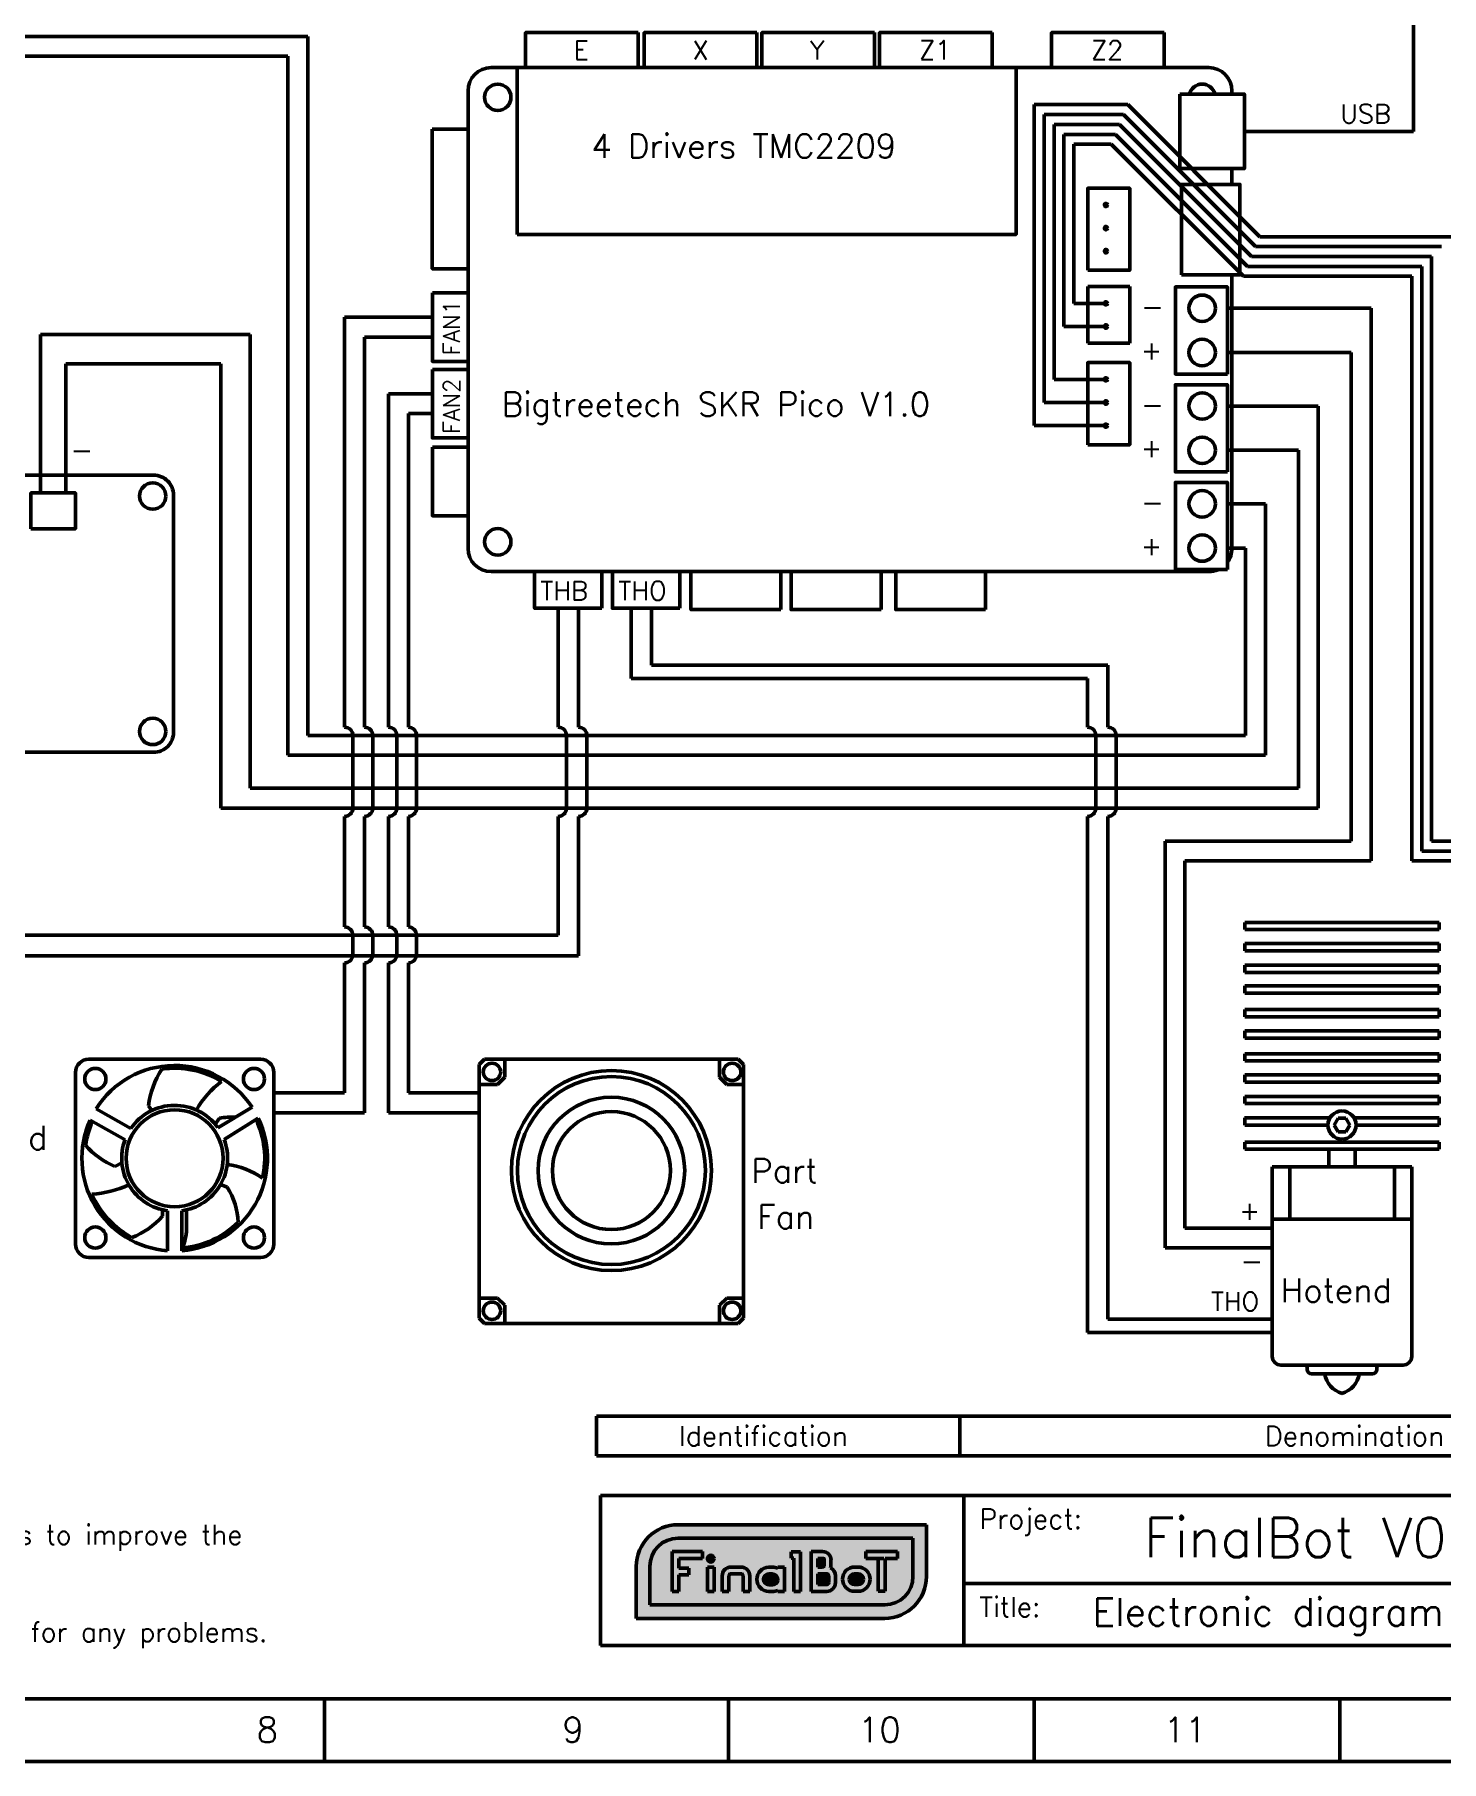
# Model space of a CAD drawing. Extents: x 22036 to 22729, y -7306 to -6812.
# Drawn here: x 22346.9 to 22559.8, y -7306 to -7044.7 of the extents above; entities that cross this region are included whole.
import ezdxf

# ---------------------------------------------------------------- set-up
doc = ezdxf.new("R2010")
doc.units = 0
for name, color, linetype, lineweight in [('Cooler', 7, 'Continuous', 50), ('Hotend', 4, 'Continuous', 50), ('Peças Usinadas', 120, 'Continuous', 50)]:
    doc.layers.add(name, color=color, linetype=linetype, lineweight=lineweight)
doc.layers.add('Cotas', color=90, linetype='Continuous')
doc.styles.get("Standard").update_dxf_attribs({"font": 'romans.shx'})

# ---------------------------------------------------------------- blocks, each defined once
blk = doc.blocks.new('Logo FinalBot')
at = {"layer": 'Peças Usinadas'}
h = blk.add_hatch(color=160, dxfattribs=at)
h.dxf.hatch_style = 1
h.paths.add_polyline_path([(20.07, -3.68), (20.07, 4.02), (-16.79, 4.02, 0.414214), (-22.99, -2.18), (-22.99, -9.88), (13.87, -9.88, 0.414214), (20.07, -3.68)])
h.paths.add_polyline_path([(-16.79, 2.02), (18.07, 2.02), (18.07, -3.68, -0.414214), (13.87, -7.88), (-20.99, -7.88), (-20.99, -2.18, -0.414214), (-16.79, 2.02)], flags=16)
h.paths.add_polyline_path([(-17.68, 0.02), (-13.16, 0.02), (-13.16, -0.98), (-16.68, -0.98), (-16.68, -2.43), (-15.18, -2.43), (-15.18, -3.43), (-16.68, -3.43), (-16.68, -5.88), (-17.68, -5.88), (-17.68, 0.02)], flags=0)
h.paths.add_polyline_path([(0, 0), (1.39, 0), (1.39, -5.9), (0.39, -5.9), (0.39, -0.93), (0, -0.93), (0, 0)], flags=0)
h.paths.add_polyline_path([(-11.45, -1.02, -1), (-12.45, -1.02, -1), (-11.45, -1.02)], flags=0)
h.paths.add_polyline_path([(2.96, 0.02), (4.68, 0.02, -0.004522), (4.7, 0.02, -0.411567), (5.9, -1.2), (5.9, -1.97, -0.084636), (5.83, -2.4, -0.287129), (6.56, -3.57), (6.56, -4.58, -0.414214), (5.26, -5.88), (2.96, -5.88), (2.96, 0.02)], flags=0)
h.paths.add_polyline_path([(-12.45, -2.27), (-11.45, -2.27), (-11.45, -5.88), (-12.45, -5.88), (-12.45, -2.27)], flags=0)
h.paths.add_polyline_path([(-10.25, -3.57, -0.414214), (-8.95, -2.27), (-7.45, -2.27, -0.414213), (-6.15, -3.57), (-6.15, -5.88), (-7.15, -5.88), (-7.15, -3.57, 0.414214), (-7.45, -3.27), (-8.95, -3.27, 0.414214), (-9.25, -3.57), (-9.25, -5.88), (-10.25, -5.88), (-10.25, -3.57)], flags=0)
h.paths.add_polyline_path([(-5.11, -4.09, -0.414214), (-3.31, -2.29), (-2.81, -2.29, -0.11565), (-2.01, -2.48), (-2.01, -2.29), (-1.01, -2.29), (-1.01, -5.9), (-2.01, -5.9), (-2.01, -5.71, -0.114336), (-2.8, -5.9), (-3.3, -5.9, -0.411757), (-5.11, -4.09)], flags=0)
h.paths.add_polyline_path([(-4.11, -4.09, -0.414214), (-3.31, -3.29), (-2.81, -3.29, -0.414213), (-2.01, -4.09), (-2.01, -4.21, -0.37241), (-2.8, -4.9), (-3.3, -4.9, -0.40873), (-4.11, -4.09)], flags=0)
h.paths.add_polyline_path([(3.96, -3.27), (5.26, -3.27, -0.414214), (5.56, -3.57), (5.56, -4.58, -0.414214), (5.26, -4.88), (3.96, -4.88), (3.96, -3.27)], flags=0)
h.paths.add_polyline_path([(7.6, -4.07, -0.414214), (9.4, -2.27), (9.92, -2.27, -0.414214), (11.72, -4.07, -0.411757), (9.91, -5.87), (9.41, -5.87, -0.411757), (7.6, -4.07)], flags=0)
h.paths.add_polyline_path([(8.6, -4.07, -0.414214), (9.4, -3.27), (9.92, -3.27, -0.414214), (10.72, -4.07, -0.40873), (9.91, -4.87), (9.41, -4.87, -0.40873), (8.6, -4.07)], flags=0)
h.paths.add_polyline_path([(3.96, -0.98), (4.68, -0.98, -0.007603), (4.69, -0.98, -0.003081), (4.69, -0.98, -0.407969), (4.9, -1.2), (4.9, -1.97, -0.414214), (4.6, -2.27), (3.96, -2.27), (3.96, -0.98)], flags=0)
h = blk.add_hatch(color=7, dxfattribs=at)
h.dxf.hatch_style = 1
h.paths.add_polyline_path([(18.07, 2.02), (-16.79, 2.02, 0.414214), (-20.99, -2.18), (-20.99, -7.88), (13.87, -7.88, 0.414214), (18.07, -3.68), (18.07, 2.02)])
h.paths.add_polyline_path([(-17.68, 0.02), (-13.16, 0.02), (-13.16, -0.98), (-16.68, -0.98), (-16.68, -2.43), (-15.18, -2.43), (-15.18, -3.43), (-16.68, -3.43), (-16.68, -5.88), (-17.68, -5.88), (-17.68, 0.02)], flags=16)
h.paths.add_polyline_path([(-12.45, -2.27), (-11.45, -2.27), (-11.45, -5.88), (-12.45, -5.88), (-12.45, -2.27)], flags=16)
h.paths.add_polyline_path([(-8.95, -2.27), (-7.45, -2.27, -0.414213), (-6.15, -3.57), (-6.15, -5.88), (-7.15, -5.88), (-7.15, -3.57, 0.414214), (-7.45, -3.27), (-8.95, -3.27, 0.414214), (-9.25, -3.57), (-9.25, -5.88), (-10.25, -5.88), (-10.25, -3.57, -0.414214), (-8.95, -2.27)], flags=16)
h.paths.add_polyline_path([(-3.31, -2.29), (-2.81, -2.29, -0.11565), (-2.01, -2.48), (-2.01, -2.29), (-1.01, -2.29), (-1.01, -5.9), (-2.01, -5.9), (-2.01, -5.71, -0.114336), (-2.8, -5.9), (-3.3, -5.9, -0.411757), (-5.11, -4.09, -0.414214), (-3.31, -2.29)], flags=16)
h.paths.add_polyline_path([(-3.31, -3.29), (-2.81, -3.29, -0.414213), (-2.01, -4.09), (-2.01, -4.21, -0.37241), (-2.8, -4.9), (-3.3, -4.9, -0.40873), (-4.11, -4.09, -0.414214), (-3.31, -3.29)], flags=0)
h.paths.add_polyline_path([(0.39, -0.93), (0, -0.93), (0, 0), (1.39, 0), (1.39, -5.9), (0.39, -5.9), (0.39, -0.93)], flags=16)
h.paths.add_polyline_path([(2.96, 0.02), (4.68, 0.02, -0.004522), (4.7, 0.02, -0.411567), (5.9, -1.2), (5.9, -1.97, -0.084636), (5.83, -2.4, -0.287129), (6.56, -3.57), (6.56, -4.58, -0.414214), (5.26, -5.88), (2.96, -5.88), (2.96, 0.02)], flags=16)
h.paths.add_polyline_path([(3.96, -3.27), (5.26, -3.27, -0.414214), (5.56, -3.57), (5.56, -4.58, -0.414214), (5.26, -4.88), (3.96, -4.88), (3.96, -3.27)], flags=0)
h.paths.add_polyline_path([(9.4, -2.27), (9.92, -2.27, -0.414214), (11.72, -4.07, -0.411757), (9.91, -5.87), (9.41, -5.87, -0.411757), (7.6, -4.07, -0.414214), (9.4, -2.27)], flags=16)
h.paths.add_polyline_path([(9.4, -3.27), (9.92, -3.27, -0.414214), (10.72, -4.07, -0.40873), (9.91, -4.87), (9.41, -4.87, -0.40873), (8.6, -4.07, -0.414214), (9.4, -3.27)], flags=0)
h.paths.add_polyline_path([(12.92, -0.98), (11.87, -0.98), (11.07, -0.98), (11.07, 0.02), (15.77, 0.02), (15.77, -0.98), (13.92, -0.98), (13.92, -5.87), (12.92, -5.87), (12.92, -0.98)], flags=16)
h.paths.add_polyline_path([(-11.45, -1.02, -1), (-12.45, -1.02, -1), (-11.45, -1.02)], flags=16)
h.paths.add_polyline_path([(3.96, -0.98), (4.68, -0.98, -0.007603), (4.69, -0.98, -0.003081), (4.69, -0.98, -0.407969), (4.9, -1.2), (4.9, -1.97, -0.414214), (4.6, -2.27), (3.96, -2.27), (3.96, -0.98)], flags=0)
h = blk.add_hatch(color=160, dxfattribs=at)
h.dxf.hatch_style = 1
h.paths.add_polyline_path([(-15.18, -2.43), (-16.68, -2.43), (-16.68, -0.98), (-13.16, -0.98), (-13.16, 0.02), (-17.68, 0.02), (-17.68, -5.88), (-16.68, -5.88), (-16.68, -3.43), (-15.18, -3.43), (-15.18, -2.43)])
h = blk.add_hatch(color=160, dxfattribs=at)
h.dxf.hatch_style = 1
h.paths.add_polyline_path([(1.39, 0), (0, 0), (0, -0.93), (0.39, -0.93), (0.39, -5.9), (1.39, -5.9), (1.39, 0)])
h = blk.add_hatch(color=160, dxfattribs=at)
h.dxf.hatch_style = 1
h.paths.add_polyline_path([(6.56, -4.58), (6.56, -3.57, 0.287129), (5.83, -2.4, 0.084636), (5.9, -1.97), (5.9, -1.2, 0.411567), (4.7, 0.02), (4.68, 0.02), (2.96, 0.02), (2.96, -5.88), (5.26, -5.88, 0.414213), (6.56, -4.58)])
h.paths.add_polyline_path([(3.96, -0.98), (4.68, -0.98, -0.007603), (4.69, -0.98, -0.003081), (4.69, -0.98, -0.407969), (4.9, -1.2), (4.9, -1.97, -0.414214), (4.6, -2.27), (3.96, -2.27), (3.96, -0.98)], flags=16)
h.paths.add_polyline_path([(3.96, -3.27), (5.26, -3.27, -0.414214), (5.56, -3.57), (5.56, -4.58, -0.414214), (5.26, -4.88), (3.96, -4.88), (3.96, -3.27)], flags=16)
h = blk.add_hatch(color=160, dxfattribs=at)
h.dxf.hatch_style = 1
h.paths.add_polyline_path([(15.77, 0.02), (11.07, 0.02), (11.07, -0.98), (12.92, -0.98), (12.92, -5.87), (13.92, -5.87), (13.92, -0.98), (15.77, -0.98), (15.77, 0.02)])
h = blk.add_hatch(color=160, dxfattribs=at)
h.dxf.hatch_style = 1
h.paths.add_polyline_path([(-11.45, -1.02, 1), (-12.45, -1.02, 1), (-11.45, -1.02)])
h = blk.add_hatch(color=160, dxfattribs=at)
h.dxf.hatch_style = 1
h.paths.add_polyline_path([(-11.45, -2.27), (-12.45, -2.27), (-12.45, -5.88), (-11.45, -5.88), (-11.45, -2.27)])
h = blk.add_hatch(color=160, dxfattribs=at)
h.dxf.hatch_style = 1
h.paths.add_polyline_path([(-7.45, -2.27), (-8.95, -2.27, 0.414214), (-10.25, -3.57), (-10.25, -5.88), (-9.25, -5.88), (-9.25, -3.57, -0.414214), (-8.95, -3.27), (-7.45, -3.27, -0.414213), (-7.15, -3.57), (-7.15, -5.88), (-6.15, -5.88), (-6.15, -3.57, 0.414214), (-7.45, -2.27)])
h = blk.add_hatch(color=160, dxfattribs=at)
h.dxf.hatch_style = 1
h.paths.add_polyline_path([(-1.01, -2.29), (-2.01, -2.29), (-2.01, -2.48, 0.11565), (-2.81, -2.29), (-3.31, -2.29, 0.414214), (-5.11, -4.09, 0.411757), (-3.3, -5.9), (-2.8, -5.9, 0.114336), (-2.01, -5.71), (-2.01, -5.9), (-1.01, -5.9), (-1.01, -2.29)])
h.paths.add_polyline_path([(-4.11, -4.09, -0.414214), (-3.31, -3.29), (-2.81, -3.29, -0.414214), (-2.01, -4.09), (-2.01, -4.21, -0.37241), (-2.8, -4.9), (-3.3, -4.9, -0.40873), (-4.11, -4.09)], flags=16)
h = blk.add_hatch(color=7, dxfattribs=at)
h.dxf.hatch_style = 1
h.paths.add_polyline_path([(4.9, -1.2, 0.407969), (4.69, -0.98), (4.68, -0.98), (3.96, -0.98), (3.96, -2.27), (4.6, -2.27, 0.414214), (4.9, -1.97), (4.9, -1.2)])
h = blk.add_hatch(color=160, dxfattribs=at)
h.dxf.hatch_style = 1
h.paths.add_polyline_path([(11.72, -4.07, 0.414214), (9.92, -2.27), (9.4, -2.27, 0.414214), (7.6, -4.07, 0.411757), (9.41, -5.87), (9.91, -5.87, 0.411757), (11.72, -4.07)])
h.paths.add_polyline_path([(8.6, -4.07, -0.414214), (9.4, -3.27), (9.92, -3.27, -0.414214), (10.72, -4.07, -0.40873), (9.91, -4.87), (9.41, -4.87, -0.40873), (8.6, -4.07)], flags=16)
h = blk.add_hatch(color=7, dxfattribs=at)
h.dxf.hatch_style = 1
h.paths.add_polyline_path([(-2.81, -3.29), (-3.31, -3.29, 0.414214), (-4.11, -4.09, 0.40873), (-3.3, -4.9), (-2.8, -4.9, 0.372409), (-2.01, -4.21), (-2.01, -4.09, 0.414214), (-2.81, -3.29)])
h = blk.add_hatch(color=7, dxfattribs=at)
h.dxf.hatch_style = 1
h.paths.add_polyline_path([(5.56, -3.57, 0.414214), (5.26, -3.27), (3.96, -3.27), (3.96, -4.88), (5.26, -4.88, 0.414214), (5.56, -4.58), (5.56, -3.57)])
h = blk.add_hatch(color=7, dxfattribs=at)
h.dxf.hatch_style = 1
h.paths.add_polyline_path([(9.92, -3.27), (9.4, -3.27, 0.414214), (8.6, -4.07, 0.40873), (9.41, -4.87), (9.91, -4.87, 0.40873), (10.72, -4.07, 0.414214), (9.92, -3.27)])
at = {"layer": 'Peças Usinadas', "color": 160}
for p, q in [((20.07, 4.02), (-16.79, 4.02)), ((20.07, -3.68), (20.07, 4.02)), ((-17.68, 0.02), (-13.16, 0.02)), ((-17.68, -5.88), (-17.68, 0.02)), ((18.07, 2.02), (-16.79, 2.02)), ((-13.16, -0.98), (-13.16, 0.02)), ((0, 0), (1.39, 0)), ((0, 0), (0, -0.93)), ((1.39, -5.9), (1.39, 0)), ((4.7, 0.02), (2.96, 0.02)), ((2.96, -5.88), (2.96, 0.02)), ((11.07, 0.02), (15.77, 0.02)), ((11.07, -0.98), (11.07, 0.02)), ((11.07, 0.02), (15.77, 0.02)), ((11.07, -0.98), (11.07, 0.02)), ((15.77, -0.98), (15.77, 0.02)), ((15.77, 0.02), (15.77, -0.98)), ((18.07, -3.68), (18.07, 2.02)), ((-22.99, -2.18), (-22.99, -9.88)), ((-20.99, -2.18), (-20.99, -7.88)), ((-16.68, -2.43), (-16.68, -0.98)), ((-16.68, -0.98), (-13.16, -0.98)), ((-16.68, -2.43), (-15.18, -2.43)), ((-15.18, -3.43), (-15.18, -2.43)), ((-12.45, -2.27), (-11.45, -2.27)), ((-12.45, -5.88), (-12.45, -2.27)), ((-11.45, -5.88), (-11.45, -2.27)), ((-8.95, -2.27), (-7.45, -2.27)), ((-3.31, -2.29), (-2.81, -2.29)), ((-2.01, -2.48), (-2.01, -2.29)), ((-1.01, -2.29), (-2.01, -2.29)), ((-1.01, -5.9), (-1.01, -2.29)), ((0.39, -0.93), (0, -0.93)), ((0.39, -5.9), (0.39, -0.93)), ((4.7, -0.98), (3.96, -0.98)), ((3.96, -2.27), (3.96, -0.98)), ((3.96, -2.27), (4.6, -2.27)), ((4.9, -1.2), (4.9, -1.97)), ((5.9, -1.2), (5.9, -1.97)), ((9.4, -2.27), (9.92, -2.27)), ((12.92, -0.98), (11.07, -0.98)), ((11.87, -0.98), (13.72, -0.98)), ((12.92, -5.87), (12.92, -0.98)), ((12.92, -5.87), (12.92, -0.98)), ((13.92, -0.98), (15.77, -0.98)), ((13.92, -5.87), (13.92, -0.98)), ((13.92, -0.98), (13.92, -5.87)), ((15.77, -0.98), (13.92, -0.98)), ((-16.68, -3.43), (-15.18, -3.43)), ((-16.68, -5.88), (-16.68, -3.43)), ((-10.25, -5.88), (-10.25, -3.57)), ((-9.25, -5.88), (-9.25, -3.57)), ((-8.95, -3.27), (-7.45, -3.27)), ((-7.15, -5.88), (-7.15, -3.57)), ((-6.15, -5.88), (-6.15, -3.57)), ((-3.31, -3.29), (-2.81, -3.29)), ((-3.3, -4.9), (-2.8, -4.9)), ((-2.01, -4.21), (-2.01, -4.09)), ((3.96, -4.88), (3.96, -3.27)), ((3.96, -3.27), (5.26, -3.27)), ((3.96, -4.88), (5.26, -4.88)), ((5.56, -4.58), (5.56, -3.57)), ((6.56, -4.58), (6.56, -3.57)), ((9.4, -3.27), (9.92, -3.27)), ((9.41, -4.87), (9.91, -4.87)), ((-17.68, -5.88), (-16.68, -5.88)), ((-12.45, -5.88), (-11.45, -5.88)), ((-10.25, -5.88), (-9.25, -5.88)), ((-7.15, -5.88), (-6.15, -5.88)), ((-3.3, -5.9), (-2.8, -5.9)), ((-2.01, -5.9), (-2.01, -5.71)), ((-1.01, -5.9), (-2.01, -5.9)), ((0.39, -5.9), (1.39, -5.9)), ((2.96, -5.88), (5.26, -5.88)), ((9.41, -5.87), (9.91, -5.87)), ((12.92, -5.87), (13.92, -5.87)), ((13.92, -5.87), (12.92, -5.87)), ((-22.99, -9.88), (13.87, -9.88)), ((-20.99, -7.88), (13.87, -7.88))]:
    blk.add_line(p, q, dxfattribs=at)
blk.add_circle((-11.95, -1.02), 0.5, dxfattribs=at)
for centre, radius, start, end in [((-16.79, -2.18), 6.2, 90, 180), ((-16.79, -2.18), 4.2, 90, 180), ((4.69, -1.2), 1.22, 0, 91.2243), ((-8.95, -3.57), 1.3, 90, 180), ((-7.45, -3.57), 1.3, 360, 90), ((-3.31, -4.09), 1.8, 90, 180), ((-2.81, -4.09), 1.8, 63.6122, 90), ((4.6, -1.97), 0.3, 270, 360), ((4.69, -1.2), 0.218, 360, 91.2243), ((4.69, -1.2), 0.218, 360, 89.4819), ((4.6, -1.97), 1.3, 340.6489, 360), ((5.26, -3.57), 1.3, 360, 64.0812), ((5.26, -3.57), 1.3, 360, 64.0812), ((9.4, -4.07), 1.8, 90, 180), ((9.92, -4.07), 1.8, 0, 90), ((-8.95, -3.57), 0.299, 90, 180), ((-7.45, -3.57), 0.299, 0, 90), ((-3.3, -4.08), 1.81, 180.2938, 269.8127), ((-3.31, -4.09), 0.8, 90, 180), ((-3.3, -4.08), 0.814, 180.6566, 269.5819), ((-2.81, -4.09), 0.8, 0, 90), ((-2.8, -4.1), 0.8, 270, 351.7033), ((5.26, -3.57), 0.3, 0, 90), ((5.26, -4.58), 1.3, 270, 360), ((5.26, -4.58), 0.3, 270, 360), ((9.42, -4.06), 1.81, 180.2938, 269.8127), ((9.4, -4.07), 0.8, 90, 180), ((9.42, -4.06), 0.814, 180.6566, 269.5819), ((9.91, -4.06), 0.814, 270.4181, 359.3434), ((9.91, -4.06), 1.81, 270.1873, 359.7062), ((9.92, -4.07), 0.8, 0, 90), ((13.87, -3.68), 6.2, 270, 360), ((13.87, -3.68), 4.2, 270, 360), ((-2.8, -4.1), 1.8, 270, 296.0907)]:
    blk.add_arc(centre, radius, start, end, dxfattribs=at)

msp = doc.modelspace()

# ---------------------------------------------------------------- linework, layer by layer
at = {"layer": 'Cooler'}
for p, q in [((22355.11, -7199.73), (22381.11, -7199.73)), ((22414.21, -7200.53), (22415.01, -7199.73)), ((22415.01, -7199.73), (22453.41, -7199.73)), ((22418.06, -7202.48), (22418.06, -7199.73)), ((22450.55, -7202.48), (22450.55, -7199.73)), ((22453.41, -7199.73), (22454.21, -7200.53)), ((22353.11, -7227.73), (22353.11, -7201.73)), ((22383.11, -7227.73), (22383.11, -7201.73)), ((22414.21, -7200.53), (22414.21, -7238.93)), ((22416.96, -7203.58), (22418.06, -7202.48)), ((22451.65, -7203.58), (22450.55, -7202.48)), ((22454.21, -7200.53), (22454.21, -7238.93)), ((22414.21, -7203.58), (22416.96, -7203.58)), ((22454.4, -7203.58), (22451.65, -7203.58)), ((22361.49, -7210.23), (22356.24, -7207.23)), ((22364.64, -7207.52), (22364.14, -7206.8)), ((22374.64, -7210.1), (22379.82, -7206.99)), ((22360.61, -7211.92), (22355.31, -7208.96)), ((22374.88, -7208.65), (22374.24, -7209.59)), ((22375.59, -7211.87), (22380.76, -7208.65)), ((22360.13, -7215.43), (22359.08, -7215.95)), ((22375.06, -7218.72), (22376.07, -7219.12)), ((22366.27, -7222.53), (22366.27, -7223.51)), ((22367.04, -7222.67), (22367.04, -7228.74)), ((22367.04, -7222.67), (22367.04, -7228.74)), ((22367.04, -7222.67), (22367.04, -7228.74)), ((22367.04, -7222.67), (22367.04, -7228.74)), ((22369.18, -7222.67), (22369.18, -7228.74)), ((22369.18, -7222.67), (22369.18, -7228.74)), ((22369.18, -7222.67), (22369.18, -7228.74)), ((22369.18, -7222.67), (22369.18, -7228.74)), ((22369.92, -7222.53), (22369.92, -7225.5)), ((22355.11, -7229.73), (22381.11, -7229.73)), ((22414.21, -7235.88), (22416.96, -7235.88)), ((22416.96, -7235.88), (22418.06, -7236.98)), ((22451.65, -7235.88), (22450.55, -7236.98)), ((22454.4, -7235.88), (22451.65, -7235.88)), ((22415.01, -7239.73), (22414.21, -7238.93)), ((22418.06, -7236.98), (22418.06, -7239.73)), ((22450.55, -7236.98), (22450.55, -7239.73)), ((22453.41, -7239.73), (22454.21, -7238.93)), ((22415.01, -7239.73), (22453.41, -7239.73))]:
    msp.add_line(p, q, dxfattribs=at)
for centre, radius in [((22356.11, -7202.73), 1.6), ((22380.11, -7202.73), 1.6), ((22416.13, -7201.66), 1.32), ((22434.21, -7216.59), 15.13), ((22434.21, -7216.59), 14.22), ((22452.48, -7201.66), 1.32), ((22368.11, -7214.73), 7.34), ((22434.21, -7216.59), 11.09), ((22434.21, -7216.59), 8.93), ((22356.11, -7226.73), 1.6), ((22380.11, -7226.73), 1.6), ((22416.13, -7237.81), 1.32), ((22452.48, -7237.81), 1.32)]:
    msp.add_circle(centre, radius, dxfattribs=at)
for centre, radius, start, end in [((22355.11, -7201.73), 2, 90, 180), ((22381.11, -7201.73), 2, 360, 90), ((22368.11, -7214.73), 14.04, 33.4694, 147.7128), ((22377.12, -7208.4), 13.08, 146.8337, 172.9673), ((22368.11, -7214.73), 13.63, 58.5547, 98.1866), ((22383.09, -7213.84), 13.31, 126.2578, 151.2644), ((22368.11, -7214.73), 8.01, 35.4063, 145.788), ((22368.11, -7214.73), 14.04, 155.7293, 265.6428), ((22368.11, -7214.73), 13.63, 155.877, 171.6284), ((22368.11, -7214.73), 14.04, 274.3572, 25.6945), ((22376.94, -7221.46), 12.97, 88.3053, 99.1167), ((22368.11, -7214.73), 13.63, 347.2717, 25.5047), ((22363.58, -7205), 11.84, 220.8799, 247.6848), ((22368.11, -7214.73), 8.01, 159.405, 262.3446), ((22368.11, -7214.73), 8.01, 277.6554, 20.9624), ((22374.37, -7227.86), 12.33, 55.1945, 82.0808), ((22354.5, -7204.06), 16.13, 273.9172, 294.4436), ((22368.11, -7214.73), 13.63, 203.4119, 241.7385), ((22367.37, -7224.72), 10.34, 1.6986, 32.7461), ((22356.91, -7215.05), 12.61, 292.0904, 317.8599), ((22368.11, -7214.73), 13.63, 275.1461, 314.7569), ((22358.12, -7224.48), 11.85, 341.1427, 355.028), ((22355.11, -7227.73), 2, 180, 270), ((22381.11, -7227.73), 2, 270, 360)]:
    msp.add_arc(centre, radius, start, end, dxfattribs=at)
at = {"layer": 'Cotas'}
for p, q in [((22514.89, -7086.04), (22517.31, -7086.04)), ((22514.89, -7100.84), (22517.31, -7100.84)), ((22355.3, -7107.75), (22352.88, -7107.75)), ((22514.89, -7115.64), (22517.31, -7115.64)), ((22529.93, -7230.45), (22532.35, -7230.45))]:
    msp.add_line(p, q, dxfattribs=at)
at = {"layer": 'Hotend'}
for p, q in [((22544.77, -7179.04), (22530.05, -7179.04)), ((22530.05, -7180.13), (22530.05, -7179.04)), ((22544.77, -7179.04), (22559.49, -7179.04)), ((22559.49, -7180.13), (22559.49, -7179.04)), ((22544.77, -7180.13), (22530.05, -7180.13)), ((22544.77, -7180.13), (22559.49, -7180.13)), ((22544.77, -7182.25), (22530.05, -7182.25)), ((22530.05, -7183.33), (22530.05, -7182.25)), ((22544.77, -7183.33), (22530.05, -7183.33)), ((22544.77, -7182.25), (22559.49, -7182.25)), ((22544.77, -7183.33), (22559.49, -7183.33)), ((22559.49, -7183.33), (22559.49, -7182.25)), ((22544.77, -7185.51), (22530.05, -7185.51)), ((22530.05, -7186.6), (22530.05, -7185.51)), ((22544.77, -7186.6), (22530.05, -7186.6)), ((22544.77, -7185.51), (22559.49, -7185.51)), ((22544.77, -7186.6), (22559.49, -7186.6)), ((22559.49, -7186.6), (22559.49, -7185.51)), ((22544.77, -7188.64), (22530.05, -7188.64)), ((22530.05, -7189.73), (22530.05, -7188.64)), ((22544.77, -7188.64), (22559.49, -7188.64)), ((22559.49, -7189.73), (22559.49, -7188.64)), ((22544.77, -7189.73), (22530.05, -7189.73)), ((22544.77, -7189.73), (22559.49, -7189.73)), ((22544.77, -7192.22), (22530.05, -7192.22)), ((22530.05, -7193.3), (22530.05, -7192.22)), ((22544.77, -7193.3), (22530.05, -7193.3)), ((22544.77, -7192.22), (22559.49, -7192.22)), ((22544.77, -7193.3), (22559.49, -7193.3)), ((22559.49, -7193.3), (22559.49, -7192.22)), ((22544.77, -7195.45), (22530.05, -7195.45)), ((22530.05, -7196.53), (22530.05, -7195.45)), ((22544.77, -7196.53), (22530.05, -7196.53)), ((22544.77, -7195.45), (22559.49, -7195.45)), ((22544.77, -7196.53), (22559.49, -7196.53)), ((22559.49, -7196.53), (22559.49, -7195.45)), ((22544.77, -7198.9), (22530.05, -7198.9)), ((22530.05, -7199.99), (22530.05, -7198.9)), ((22544.77, -7199.99), (22530.05, -7199.99)), ((22544.77, -7198.9), (22559.49, -7198.9)), ((22544.77, -7199.99), (22559.49, -7199.99)), ((22559.49, -7199.99), (22559.49, -7198.9)), ((22544.77, -7202.12), (22530.05, -7202.12)), ((22530.05, -7203.21), (22530.05, -7202.12)), ((22544.77, -7202.12), (22559.49, -7202.12)), ((22559.49, -7203.21), (22559.49, -7202.12)), ((22544.77, -7203.21), (22530.05, -7203.21)), ((22544.77, -7203.21), (22559.49, -7203.21)), ((22544.77, -7205.37), (22530.05, -7205.37)), ((22530.05, -7206.46), (22530.05, -7205.37)), ((22544.77, -7206.46), (22530.05, -7206.46)), ((22544.77, -7205.37), (22559.49, -7205.37)), ((22544.77, -7206.46), (22559.49, -7206.46)), ((22559.49, -7206.46), (22559.49, -7205.37)), ((22542.94, -7208.62), (22530.03, -7208.62)), ((22530.05, -7209.7), (22530.05, -7208.62)), ((22542.64, -7209.7), (22530.05, -7209.7)), ((22544.17, -7208.66), (22543.57, -7209.7)), ((22544.17, -7210.74), (22543.57, -7209.7)), ((22545.37, -7208.66), (22545.97, -7209.7)), ((22545.37, -7210.74), (22545.97, -7209.7)), ((22546.61, -7208.62), (22559.49, -7208.62)), ((22546.9, -7209.7), (22559.49, -7209.7)), ((22559.49, -7209.7), (22559.49, -7208.62)), ((22544.77, -7212.28), (22530.05, -7212.28)), ((22530.05, -7213.36), (22530.05, -7212.28)), ((22544.77, -7212.28), (22559.49, -7212.28)), ((22559.49, -7213.36), (22559.49, -7212.28)), ((22559.49, -7213.36), (22530.05, -7213.36)), ((22542.79, -7216), (22542.79, -7213.36)), ((22546.75, -7216), (22546.75, -7213.36)), ((22534.21, -7216), (22555.33, -7216)), ((22534.21, -7244.71), (22534.21, -7216)), ((22536.85, -7223.92), (22536.85, -7216)), ((22552.69, -7223.92), (22552.69, -7216)), ((22555.33, -7244.71), (22555.33, -7216)), ((22534.21, -7223.92), (22555.33, -7223.92)), ((22544.77, -7246.03), (22535.53, -7246.03)), ((22539.49, -7246.69), (22539.49, -7246.36)), ((22554.01, -7246.03), (22544.77, -7246.03)), ((22550.05, -7246.69), (22550.05, -7246.36)), ((22549.39, -7247.35), (22540.15, -7247.35))]:
    msp.add_line(p, q, dxfattribs=at)
at = {"layer": 'Hotend', "ltscale": 0.1}
for p, q in [((22545.37, -7208.66), (22544.17, -7208.66)), ((22545.37, -7210.74), (22544.17, -7210.74))]:
    msp.add_line(p, q, dxfattribs=at)
at = {"layer": 'Hotend'}
for centre, radius, start, end in [((22544.77, -7209.7), 2.13, 90, 270), ((22544.77, -7209.7), 2.13, 270, 90), ((22535.53, -7244.71), 1.32, 180, 270), ((22539.16, -7246.36), 0.33, 0, 90), ((22540.15, -7246.69), 0.66, 180, 270), ((22549.39, -7246.69), 0.66, 270, 360), ((22550.38, -7246.36), 0.33, 90, 180), ((22554.01, -7244.71), 1.32, 270, 360), ((22545.88, -7246.68), 3.8, 190.1114, 253.0677), ((22543.66, -7246.68), 3.8, 286.9323, 349.8886)]:
    msp.add_arc(centre, radius, start, end, dxfattribs=at)
at = {"layer": 'Peças Usinadas', "color": 8}
for p, q in [((22555.57, -7059.32), (22555.57, -7041.27)), ((22385.26, -7047.96), (22312.47, -7047.96)), ((22385.26, -7153.74), (22385.26, -7047.96)), ((22502.69, -7088.86), (22502.69, -7059.78)), ((22502.69, -7059.78), (22510.48, -7059.78)), ((22510.48, -7059.78), (22530.46, -7079.76)), ((22530, -7059.32), (22555.57, -7059.32)), ((22530.46, -7079.76), (22556.83, -7079.76)), ((22556.83, -7168.24), (22556.83, -7079.76)), ((22407.12, -7087.45), (22393.84, -7087.45)), ((22393.84, -7149.49), (22393.84, -7087.45)), ((22527.42, -7086.09), (22549.18, -7086.09)), ((22549.18, -7086.09), (22549.18, -7169.74)), ((22509.05, -7088.86), (22502.69, -7088.86)), ((22351.65, -7114.04), (22351.65, -7094.49)), ((22351.65, -7094.49), (22375.12, -7094.49)), ((22375.12, -7161.74), (22375.12, -7094.49)), ((22407.12, -7099.04), (22400.48, -7099.04)), ((22400.48, -7149.49), (22400.48, -7099.04)), ((22527.42, -7100.89), (22541.18, -7100.89)), ((22541.18, -7100.89), (22541.18, -7161.74)), ((22527.42, -7115.69), (22533.18, -7115.69)), ((22533.18, -7115.69), (22533.18, -7153.74)), ((22395.09, -7161.74), (22395.09, -7150.74)), ((22401.73, -7161.74), (22401.73, -7150.74)), ((22533.18, -7153.74), (22385.26, -7153.74)), ((22541.18, -7161.74), (22375.12, -7161.74)), ((22393.84, -7179.73), (22393.84, -7162.99)), ((22400.48, -7179.73), (22400.48, -7162.99)), ((22556.83, -7168.24), (22578.74, -7168.24)), ((22549.18, -7169.74), (22521, -7169.74)), ((22521, -7169.74), (22521, -7225.3)), ((22395.09, -7184.07), (22395.09, -7180.98)), ((22401.73, -7184.07), (22401.73, -7180.98)), ((22393.84, -7204.84), (22393.84, -7185.17)), ((22400.48, -7207.84), (22400.48, -7185.17)), ((22393.84, -7204.84), (22383.11, -7204.84)), ((22400.48, -7207.84), (22414.21, -7207.84)), ((22534.21, -7225.3), (22521, -7225.3))]:
    msp.add_line(p, q, dxfattribs=at)
at = {"layer": 'Peças Usinadas', "color": 1}
for p, q in [((22388.26, -7044.96), (22315.47, -7044.96)), ((22388.26, -7150.74), (22388.26, -7044.96)), ((22499.69, -7100.36), (22499.69, -7056.78)), ((22499.69, -7056.78), (22511.72, -7056.78)), ((22511.72, -7056.78), (22531.7, -7076.76)), ((22531.7, -7076.76), (22559.83, -7076.76)), ((22347.79, -7114.04), (22347.79, -7090.06)), ((22347.79, -7090.06), (22379.55, -7090.06)), ((22379.55, -7158.74), (22379.55, -7090.06)), ((22407.12, -7090.45), (22396.84, -7090.45)), ((22396.84, -7149.49), (22396.84, -7090.45)), ((22527.42, -7092.79), (22546.18, -7092.79)), ((22546.18, -7092.79), (22546.18, -7166.74)), ((22509.05, -7100.36), (22499.69, -7100.36)), ((22407.12, -7102.04), (22403.48, -7102.04)), ((22403.48, -7149.49), (22403.48, -7102.04)), ((22527.42, -7107.59), (22538.18, -7107.59)), ((22538.18, -7107.59), (22538.18, -7158.74)), ((22527.42, -7122.39), (22530.18, -7122.39)), ((22530.18, -7122.39), (22530.18, -7150.74)), ((22530.18, -7150.74), (22388.26, -7150.74)), ((22398.09, -7161.74), (22398.09, -7150.74)), ((22404.73, -7161.74), (22404.73, -7150.74)), ((22538.18, -7158.74), (22379.55, -7158.74)), ((22396.84, -7179.73), (22396.84, -7162.99)), ((22403.48, -7179.73), (22403.48, -7162.99)), ((22546.18, -7166.74), (22518, -7166.74)), ((22518, -7166.74), (22518, -7228.3)), ((22398.09, -7184.07), (22398.09, -7180.98)), ((22404.73, -7184.07), (22404.73, -7180.98)), ((22396.84, -7207.84), (22396.84, -7185.17)), ((22403.48, -7204.84), (22403.48, -7185.17)), ((22403.48, -7204.84), (22414.21, -7204.84)), ((22396.84, -7207.84), (22383.11, -7207.84)), ((22534.21, -7228.3), (22518, -7228.3))]:
    msp.add_line(p, q, dxfattribs=at)
at = {"layer": 'Peças Usinadas'}
for p, q in [((22524.61, -7049.67), (22416.01, -7049.67)), ((22412.51, -7053.17), (22412.51, -7122.44)), ((22528.11, -7053.69), (22528.11, -7053.17)), ((22520.25, -7053.69), (22520.25, -7064.95)), ((22528.11, -7067.34), (22528.11, -7064.95)), ((22528.11, -7122.44), (22528.11, -7081.04)), ((22506.29, -7082.82), (22512.65, -7082.82)), ((22506.29, -7091.39), (22506.29, -7082.82)), ((22512.65, -7091.39), (22512.65, -7082.82)), ((22506.29, -7091.39), (22512.65, -7091.39)), ((22506.29, -7094.32), (22512.65, -7094.32)), ((22416.01, -7125.94), (22524.61, -7125.94)), ((22431.97, -7253.76), (22431.97, -7259.76)), ((22711.94, -7253.76), (22431.97, -7253.76)), ((22486.96, -7253.76), (22486.96, -7259.76)), ((22711.94, -7259.76), (22431.97, -7259.76)), ((22432.55, -7265.76), (22711.94, -7265.76)), ((22432.55, -7288.46), (22432.55, -7265.76)), ((22487.55, -7279.09), (22487.55, -7265.76)), ((22575.83, -7279.09), (22487.55, -7279.09)), ((22487.55, -7279.09), (22575.83, -7279.09)), ((22487.55, -7288.46), (22487.55, -7279.09)), ((22711.94, -7288.46), (22432.55, -7288.46)), ((22390.78, -7296.56), (22390.78, -7306.01)), ((22451.92, -7296.56), (22451.92, -7306.01)), ((22498.18, -7296.56), (22498.18, -7306.01)), ((22544.45, -7296.56), (22544.45, -7306.01))]:
    msp.add_line(p, q, dxfattribs=at)
at = {"layer": 'Peças Usinadas', "color": 37}
for p, q in [((22498.19, -7103.86), (22498.19, -7055.28)), ((22498.19, -7055.28), (22512.34, -7055.28)), ((22512.34, -7055.28), (22532.33, -7075.26)), ((22532.33, -7075.26), (22561.33, -7075.26)), ((22509.05, -7103.86), (22498.19, -7103.86))]:
    msp.add_line(p, q, dxfattribs=at)
at = {"layer": 'Peças Usinadas', "color": 52}
for p, q in [((22501.19, -7096.86), (22501.19, -7058.28)), ((22501.19, -7058.28), (22511.1, -7058.28)), ((22511.1, -7058.28), (22531.08, -7078.26)), ((22531.08, -7078.26), (22558.33, -7078.26)), ((22558.33, -7166.74), (22558.33, -7078.26)), ((22509.05, -7096.86), (22501.19, -7096.86)), ((22558.33, -7166.74), (22580.24, -7166.74))]:
    msp.add_line(p, q, dxfattribs=at)
at = {"layer": 'Peças Usinadas', "color": 7}
for p, q in [((22504.19, -7085.36), (22504.19, -7061.28)), ((22504.19, -7061.28), (22509.86, -7061.28)), ((22509.86, -7061.28), (22529.84, -7081.26)), ((22529.84, -7081.26), (22555.33, -7081.26)), ((22555.33, -7169.74), (22555.33, -7081.26)), ((22509.05, -7085.36), (22504.19, -7085.36)), ((22555.33, -7169.74), (22577.24, -7169.74))]:
    msp.add_line(p, q, dxfattribs=at)
at = {"layer": 'Peças Usinadas', "color": 30}
for p, q in [((22426.16, -7131.5), (22426.16, -7149.49)), ((22437.21, -7142.13), (22437.21, -7131.5)), ((22437.21, -7142.13), (22506.26, -7142.13)), ((22506.26, -7149.49), (22506.26, -7142.13)), ((22427.41, -7161.74), (22427.41, -7150.74)), ((22507.51, -7161.74), (22507.51, -7150.74)), ((22426.16, -7162.99), (22426.16, -7180.98)), ((22506.26, -7241.09), (22506.26, -7162.99)), ((22426.16, -7180.98), (22300.45, -7180.98)), ((22506.26, -7241.09), (22534.21, -7241.09))]:
    msp.add_line(p, q, dxfattribs=at)
at = {"layer": 'Peças Usinadas', "color": 3}
for p, q in [((22429.24, -7149.49), (22429.24, -7131.5)), ((22440.29, -7131.5), (22440.29, -7140.09)), ((22440.29, -7140.09), (22509.34, -7140.09)), ((22509.34, -7140.09), (22509.34, -7149.49)), ((22430.49, -7161.74), (22430.49, -7150.74)), ((22510.59, -7161.74), (22510.59, -7150.74)), ((22429.24, -7184.07), (22429.24, -7162.99)), ((22509.34, -7162.99), (22509.34, -7239.06)), ((22429.24, -7184.07), (22297.36, -7184.07)), ((22509.34, -7239.06), (22534.21, -7239.06))]:
    msp.add_line(p, q, dxfattribs=at)
at = {"layer": 'Peças Usinadas', "flags": 128}
for points in [[(22035.58, -7306.01), (22729.49, -7306.01), (22729.49, -6811.91), (22035.58, -6811.91)], [(22045.03, -7296.56), (22720.04, -7296.56), (22720.04, -6821.36), (22045.03, -6821.36)], [(22438.26, -7044.38), (22421.21, -7044.38), (22421.21, -7049.67), (22438.26, -7049.67)], [(22456.23, -7044.38), (22439.18, -7044.38), (22439.18, -7049.67), (22456.23, -7049.67)], [(22474.03, -7044.38), (22456.98, -7044.38), (22456.98, -7049.67), (22474.03, -7049.67)], [(22491.83, -7044.38), (22474.78, -7044.38), (22474.78, -7049.67), (22491.83, -7049.67)], [(22517.88, -7044.38), (22500.82, -7044.38), (22500.82, -7049.67), (22517.88, -7049.67)], [(22419.97, -7074.93), (22495.45, -7074.93), (22495.45, -7049.67), (22419.97, -7049.67)], [(22407.09, -7058.97), (22412.51, -7058.97), (22412.51, -7080.11), (22407.09, -7080.11)], [(22506.29, -7080.35), (22512.65, -7080.35), (22512.65, -7067.92), (22506.29, -7067.92)], [(22520.46, -7081.04), (22529.31, -7081.04), (22529.31, -7067.34), (22520.46, -7067.34)], [(22407.12, -7083.76), (22412.51, -7083.76), (22412.51, -7094.13), (22407.12, -7094.13)], [(22527.42, -7096.05), (22519.56, -7096.05), (22519.56, -7082.86), (22527.42, -7082.86)], [(22407.12, -7095.35), (22412.51, -7095.35), (22412.51, -7105.72), (22407.12, -7105.72)], [(22506.29, -7106.75), (22512.65, -7106.75), (22512.65, -7094.32), (22506.29, -7094.32)], [(22527.42, -7110.85), (22519.56, -7110.85), (22519.56, -7097.66), (22527.42, -7097.66)], [(22407.12, -7107.12), (22412.51, -7107.12), (22412.51, -7117.49), (22407.12, -7117.49)], [(22527.42, -7125.65), (22519.56, -7125.65), (22519.56, -7112.46), (22527.42, -7112.46)], [(22346.36, -7119.46), (22353.09, -7119.46), (22353.09, -7114.04), (22346.36, -7114.04)], [(22432.75, -7131.5), (22422.57, -7131.5), (22422.57, -7125.94), (22432.75, -7125.94)], [(22444.54, -7131.5), (22434.36, -7131.5), (22434.36, -7125.94), (22444.54, -7125.94)], [(22459.84, -7131.7), (22446.23, -7131.7), (22446.23, -7125.94), (22459.84, -7125.94)], [(22475.01, -7131.7), (22461.4, -7131.7), (22461.4, -7125.94), (22475.01, -7125.94)], [(22490.84, -7131.7), (22477.23, -7131.7), (22477.23, -7125.94), (22490.84, -7125.94)]]:
    msp.add_lwpolyline(points, close=True, dxfattribs=at)
msp.add_lwpolyline([(22520.25, -7064.95), (22530, -7064.95), (22530, -7053.69), (22520.25, -7053.69)], dxfattribs=at)
msp.add_lwpolyline([(22317.18, -7150.28, 0.414214), (22320.18, -7153.28), (22364.94, -7153.28, 0.414214), (22367.94, -7150.28), (22367.94, -7114.36, 0.414214), (22364.94, -7111.36), (22320.18, -7111.36, 0.414214), (22317.18, -7114.36)], format="xyb", close=True, dxfattribs=at)
at = {"layer": 'Peças Usinadas'}
for centre, radius in [((22417.01, -7054.17), 2), ((22509.05, -7070.46), 0.265), ((22509.05, -7073.96), 0.265), ((22509.05, -7077.46), 0.265), ((22523.61, -7086.09), 2), ((22509.05, -7085.36), 0.265), ((22509.05, -7088.86), 0.265), ((22523.61, -7092.79), 2), ((22509.05, -7096.86), 0.265), ((22509.05, -7100.36), 0.265), ((22523.61, -7100.89), 2), ((22509.05, -7103.86), 0.265), ((22523.61, -7107.59), 2), ((22364.79, -7114.51), 2), ((22523.61, -7115.69), 2), ((22417.01, -7121.44), 2), ((22523.61, -7122.39), 2), ((22364.79, -7150.13), 2)]:
    msp.add_circle(centre, radius, dxfattribs=at)
for centre, radius, start, end in [((22416.01, -7053.17), 3.5, 90, 180), ((22524.61, -7053.17), 3.5, 360, 90), ((22523.61, -7054.17), 2, 14.0061, 165.9939), ((22416.01, -7122.44), 3.5, 180, 270), ((22524.61, -7122.44), 3.5, 323.4244, 360), ((22524.61, -7122.44), 3.5, 270, 293.1081)]:
    msp.add_arc(centre, radius, start, end, dxfattribs=at)
at = {"layer": 'Peças Usinadas', "color": 8}
for centre, start, end in [((22393.84, -7150.74), 0, 90), ((22400.48, -7150.74), 0, 90), ((22393.84, -7161.74), 270, 360), ((22400.48, -7161.74), 270, 360), ((22393.84, -7180.98), 0, 90), ((22400.48, -7180.98), 0, 90), ((22393.84, -7183.92), 270, 360), ((22400.48, -7183.92), 270, 360)]:
    msp.add_arc(centre, 1.25, start, end, dxfattribs=at)
at = {"layer": 'Peças Usinadas', "color": 1}
for centre, start, end in [((22396.84, -7150.74), 0, 90), ((22403.48, -7150.74), 0, 90), ((22396.84, -7161.74), 270, 360), ((22403.48, -7161.74), 270, 360), ((22396.84, -7180.98), 0, 90), ((22403.48, -7180.98), 0, 90), ((22396.84, -7183.92), 270, 360), ((22403.48, -7183.92), 270, 360)]:
    msp.add_arc(centre, 1.25, start, end, dxfattribs=at)
at = {"layer": 'Peças Usinadas', "color": 30}
for centre, start, end in [((22426.16, -7150.74), 0, 90), ((22506.26, -7150.74), 0, 90), ((22426.16, -7161.74), 270, 360), ((22506.26, -7161.74), 270, 360)]:
    msp.add_arc(centre, 1.25, start, end, dxfattribs=at)
at = {"layer": 'Peças Usinadas', "color": 3}
for centre, start, end in [((22429.24, -7150.74), 0, 90), ((22509.34, -7150.74), 360, 90), ((22429.24, -7161.74), 270, 360), ((22509.34, -7161.74), 270, 0)]:
    msp.add_arc(centre, 1.25, start, end, dxfattribs=at)

# ---------------------------------------------------------------- block references
at = {"layer": 'Peças Usinadas', "xscale": 1.019700050354004, "yscale": 1.019700050354004, "zscale": 1.019700050354004}
msp.add_blockref('Logo FinalBot', (22461.42, -7274.28), dxfattribs=at)

# ---------------------------------------------------------------- texts
at = {"layer": 'Cotas'}
for s, height, p in [('E', 2.83, (22428.5, -7048.43)), ('X', 2.83, (22446.47, -7048.43)), ('Y', 2.83, (22464.27, -7048.43)), ('Z1', 2.835, (22480.76, -7048.43)), ('Z2', 2.835, (22506.81, -7048.43)), ('USB', 2.835, (22544.5, -7058.08)), ('+', 2.83, (22514.36, -7093.85)), ('+', 2.83, (22514.36, -7108.65)), ('+', 2.83, (22514.36, -7123.45)), ('THB', 2.835, (22423.48, -7130.26)), ('THO', 2.835, (22435.28, -7130.26)), ('+', 2.83, (22529.21, -7224.03)), ('THO', 2.835, (22524.95, -7237.82)), ('Identification', 3, (22444.42, -7258.26)), ('Denomination', 3, (22533.09, -7258.26)), ('Project:', 3, (22489.89, -7270.8)), ('FinalBot V0', 6, (22514.81, -7275.12)), ('Title:', 3, (22489.89, -7284.13)), ('Electronic diagram', 4.2, (22507.02, -7285.48)), ('8', 3.78, (22380.52, -7303.1)), ('9', 3.78, (22426.78, -7303.1)), ('10', 3.78, (22471.53, -7303.1)), ('11', 3.78, (22517.79, -7303.1))]:
    msp.add_text(s, height=height, dxfattribs=at).set_placement(p)
at = {"layer": 'Cotas', "color": 7}
for s, p in [('4 Drivers TMC2209', (22431.18, -7063.34)), ('Bigtreetech SKR Pico V1.0', (22417.63, -7102.41)), ('Hotend', (22332.04, -7213.43)), ('Part', (22455.38, -7218.43)), ('Fan', (22456.28, -7225.39)), ('Hotend', (22535.52, -7236.51))]:
    msp.add_text(s, height=3.6, dxfattribs=at).set_placement(p)
at = {"layer": 'Cotas'}
for s, p in [('FAN1', (22411.27, -7093.22)), ('FAN2', (22411.27, -7105.11))]:
    msp.add_text(s, height=2.5, rotation=90, dxfattribs=at).set_placement(p)
at = {"layer": 'Cotas', "color": 1}
for s, p in [('- The representation of the center and dashed lines were hidden on purpose.  The intention is to improve the', (22152.68, -7273.17)), ('- This project is a prototype so it may have flaws. Build responsibly.  We are not responsible for any problems.', (22152.68, -7287.89))]:
    msp.add_text(s, height=2.95312, dxfattribs=at).set_placement(p)

doc.saveas('drawing.dxf')
